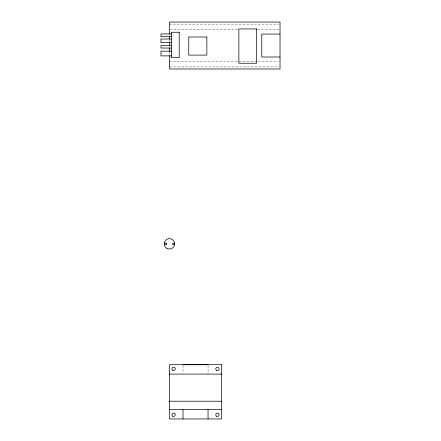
<?xml version="1.0" encoding="UTF-8"?>
<svg xmlns="http://www.w3.org/2000/svg" width="441" height="441" viewBox="0 0 441 441"><rect width="100%" height="100%" fill="white"/><g stroke="black" fill="none" stroke-linecap="round" stroke-linejoin="round"><path stroke-width="0.33" stroke-dasharray="2.21 1.65" d="M169.443 24.139L278.657 24.139M170.132 29.354L238.129 29.354M257.362 29.354L280.029 29.354M169.443 61.696L278.657 61.696M170.132 66.911L278.657 66.911M208.047 365.313L208.047 374.034M183.004 365.313L183.004 373.417M169.443 39.673L169.443 41.779M169.443 51.988L169.443 55.39"/><path stroke-width="0.66" d="M171.4 33.94L160.971 33.94L160.971 36.614L171.4 36.614M280.029 34.045L261.772 34.045L261.772 56.999L280.029 56.999M171.4 39.006L160.971 39.006L160.971 42.584L171.4 42.584M171.4 45.555L160.971 45.555L160.971 48.036L171.4 48.036M171.4 51.167L160.971 51.167L160.971 55.88L171.4 55.88M169.443 374.089L221.608 374.089M169.443 401.216L221.608 401.216M169.443 409.562L221.608 409.562M208.047 364.701L183.004 364.701M208.047 409.562L208.047 418.95M183.004 409.562L183.004 418.95M169.443 34.299L169.443 22.05L280.029 22.05L280.029 68.994L169.443 68.994L169.443 55.5M169.443 36.234L169.443 39.062M169.443 42.43L169.443 45.87M169.443 47.904L169.443 51.371M256.64 28.946L238.862 28.946L238.862 63.245L256.64 63.245L256.64 28.946M179.206 32.248L171.4 32.248L171.4 57.661L179.206 57.661L179.206 32.248M206.846 37.005L188.759 37.005L188.759 55.097L206.846 55.097L206.846 37.005M166.406 243.112L164.78 243.112L164.78 244.738L166.406 244.738L166.406 243.112M174.256 243.184L172.729 243.184L172.729 244.705L174.256 244.705L174.256 243.184M221.608 364.701L169.443 364.701L169.443 418.95L221.608 418.95L221.608 364.701M172.784 370.319A1.67 1.67 0 0 0 175.286 368.874A1.67 1.67 0 0 0 172.784 367.43A1.67 1.67 0 0 0 172.784 370.319M216.597 370.319A1.67 1.67 0 0 0 219.105 368.874A1.67 1.67 0 0 0 216.597 367.43A1.67 1.67 0 0 0 216.597 370.319M216.597 416.221A1.67 1.67 0 0 0 219.105 414.777A1.67 1.67 0 0 0 216.597 413.333A1.67 1.67 0 0 0 216.597 416.221M172.784 416.221A1.67 1.67 0 0 0 175.286 414.777A1.67 1.67 0 0 0 172.784 413.333A1.67 1.67 0 0 0 172.784 416.221M166.836 248.322A5.215 5.215 0 0 0 174.658 243.807A5.215 5.215 0 0 0 166.836 239.287A5.215 5.215 0 0 0 166.836 248.322"/></g></svg>
